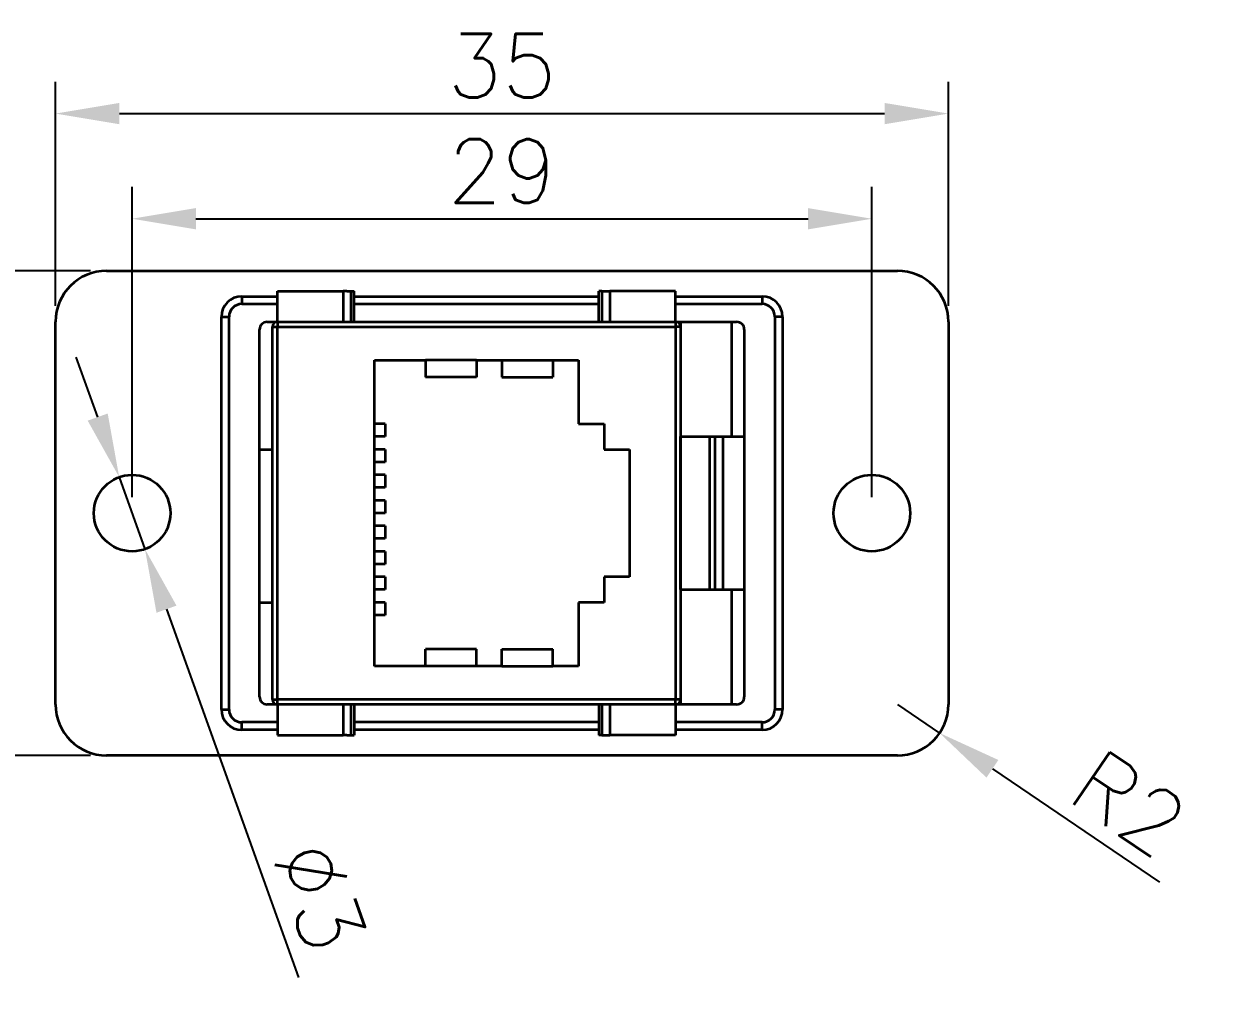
# Model space of a CAD drawing. Header units: millimetres. Extents: x -70 to 70, y -99 to 99.
# Drawn here: x -41.24 to 5.66, y -1.66 to 36.66 of the extents above; entities that cross this region are included whole.
import ezdxf

# ---------------------------------------------------------------- set-up
doc = ezdxf.new("R2010")
doc.units = ezdxf.units.MM
doc.header["$PDSIZE"] = -5
doc.layers.add('尺寸线层', color=3, linetype='Continuous', lineweight=18)
doc.layers.add('粗实线层', color=7, linetype='Continuous', lineweight=35)
doc.styles.get("Standard").update_dxf_attribs({"font": 'txt.shx'})
doc.dimstyles.get("Standard").update_dxf_attribs({"dimtxt": 0.18, "dimasz": 0.18, "dimexe": 0.18, "dimexo": 0.0625, "dimgap": 0.09, "dimtad": 0, "dimtih": 1, "dimtoh": 1, "dimdec": 4, "dimzin": 0, "dimdsep": 46, "dimtxsty": 'Standard', "dimcen": 0.09, "dimdle": 0.36, "dimadec": 0, "dimazin": 0, "dimtfac": 1, "dimtdec": 4, "dimtofl": 0, "dimtmove": 0, "dimatfit": 3, "dimfxl": 1, "dimtolj": 1, "dimarcsym": 0})

# ---------------------------------------------------------------- blocks, each defined once
blk = doc.blocks.new('*X6')
at = {"layer": 'Defpoints', "color": 0, "transparency": 16777216}
for p in [(-4.995, 33.14), (-39.995, 24.974), (-4.995, 24.974)]:
    blk.add_point(p, dxfattribs=at)
at = {"layer": '尺寸线层', "color": 0, "linetype": 'Continuous', "lineweight": -2, "transparency": 16777216}
for p, q in [((-39.995, 25.599), (-39.995, 34.39)), ((-4.995, 25.599), (-4.995, 34.39)), ((-37.495, 33.14), (-7.495, 33.14))]:
    blk.add_line(p, q, dxfattribs=at)
at = {"layer": '尺寸线层', "color": 0, "transparency": 16777216}
for points in [[(-37.495, 33.556), (-37.495, 32.723), (-39.995, 33.14)], [(-7.495, 33.556), (-7.495, 32.723), (-4.995, 33.14)]]:
    blk.add_solid(points, dxfattribs=at)
at = {"layer": '尺寸线层', "color": 0, "transparency": 16777216, "insert": (-22.495, 35.015), "char_height": 2.5, "width": 5.35714, "attachment_point": 5, "bg_fill": 3, "box_fill_scale": 1.1, "bg_fill_color": 256, "bg_fill_true_color": 13158600, "bg_fill_transparency": 0}
blk.add_mtext('\\A1;35', dxfattribs=at)
blk = doc.blocks.new('*X7')
at = {"layer": 'Defpoints', "color": 0, "transparency": 16777216}
for p in [(-37.995, 26.974), (-43.19, 7.974), (-37.995, 7.974)]:
    blk.add_point(p, dxfattribs=at)
at = {"layer": '尺寸线层', "color": 0, "linetype": 'Continuous', "lineweight": -2, "transparency": 16777216}
for p, q in [((-38.62, 26.974), (-44.44, 26.974)), ((-43.19, 24.474), (-43.19, 10.474)), ((-38.62, 7.974), (-44.44, 7.974))]:
    blk.add_line(p, q, dxfattribs=at)
at = {"layer": '尺寸线层', "color": 0, "transparency": 16777216}
for points in [[(-43.607, 24.474), (-42.773, 24.474), (-43.19, 26.974)], [(-43.607, 10.474), (-42.773, 10.474), (-43.19, 7.974)]]:
    blk.add_solid(points, dxfattribs=at)
at = {"layer": '尺寸线层', "color": 0, "transparency": 16777216, "insert": (-45.065, 17.474), "char_height": 2.5, "width": 5, "attachment_point": 5, "rotation": 90, "bg_fill": 3, "box_fill_scale": 1.1, "bg_fill_color": 256, "bg_fill_true_color": 13158600, "bg_fill_transparency": 0}
blk.add_mtext('\\A1;19', dxfattribs=at)
blk = doc.blocks.new('*X8')
at = {"layer": 'Defpoints', "color": 0, "transparency": 16777216}
for p in [(-37.501, 18.886), (-36.49, 16.062)]:
    blk.add_point(p, dxfattribs=at)
at = {"layer": '尺寸线层', "color": 0, "linetype": 'Continuous', "lineweight": -2, "transparency": 16777216}
for p, q in [((-38.344, 21.24), (-39.186, 23.594)), ((-37.501, 18.886), (-36.49, 16.062)), ((-35.647, 13.708), (-30.476, -0.735))]:
    blk.add_line(p, q, dxfattribs=at)
at = {"layer": '尺寸线层', "color": 0, "transparency": 16777216}
for points in [[(-37.951, 21.38), (-38.736, 21.1), (-37.501, 18.886)], [(-35.255, 13.849), (-36.039, 13.568), (-36.49, 16.062)]]:
    blk.add_solid(points, dxfattribs=at)
at = {"layer": '尺寸线层', "color": 0, "transparency": 16777216, "insert": (-29.623, 2.447), "char_height": 2.5, "width": 7.14286, "attachment_point": 5, "rotation": 289.6995, "bg_fill": 3, "box_fill_scale": 1.1, "bg_fill_color": 256, "bg_fill_true_color": 13158600, "bg_fill_transparency": 0}
blk.add_mtext('\\A1;%%C3', dxfattribs=at)
blk = doc.blocks.new('*X9')
at = {"layer": 'Defpoints', "color": 0, "transparency": 16777216}
for p in [(-7.995, 29.017), (-36.995, 17.474), (-7.995, 17.474)]:
    blk.add_point(p, dxfattribs=at)
at = {"layer": '尺寸线层', "color": 0, "linetype": 'Continuous', "lineweight": -2, "transparency": 16777216}
for p, q in [((-36.995, 18.099), (-36.995, 30.267)), ((-7.995, 18.099), (-7.995, 30.267)), ((-34.495, 29.017), (-10.495, 29.017))]:
    blk.add_line(p, q, dxfattribs=at)
at = {"layer": '尺寸线层', "color": 0, "transparency": 16777216}
for points in [[(-34.495, 29.434), (-34.495, 28.6), (-36.995, 29.017)], [(-10.495, 29.434), (-10.495, 28.6), (-7.995, 29.017)]]:
    blk.add_solid(points, dxfattribs=at)
at = {"layer": '尺寸线层', "color": 0, "transparency": 16777216, "insert": (-22.495, 30.892), "char_height": 2.5, "width": 6.07143, "attachment_point": 5, "bg_fill": 3, "box_fill_scale": 1.1, "bg_fill_color": 256, "bg_fill_true_color": 13158600, "bg_fill_transparency": 0}
blk.add_mtext('\\A1;29', dxfattribs=at)
blk = doc.blocks.new('*X10')
at = {"layer": 'Defpoints', "color": 0, "transparency": 16777216}
for p in [(-6.995, 9.974), (-5.339, 8.853)]:
    blk.add_point(p, dxfattribs=at)
at = {"layer": '尺寸线层', "color": 0, "linetype": 'Continuous', "lineweight": -2, "transparency": 16777216}
for p, q in [((-6.995, 9.974), (-5.339, 8.853)), ((-3.27, 7.451), (3.285, 3.011))]:
    blk.add_line(p, q, dxfattribs=at)
at = {"layer": '尺寸线层', "color": 0, "transparency": 16777216}
blk.add_solid([(-3.036, 7.796), (-3.503, 7.106), (-5.339, 8.853)], dxfattribs=at)
at = {"layer": '尺寸线层', "color": 0, "transparency": 16777216, "insert": (2.094, 6.082), "char_height": 2.5, "width": 6.07143, "attachment_point": 5, "rotation": 325.8898, "bg_fill": 3, "box_fill_scale": 1.1, "bg_fill_color": 256, "bg_fill_true_color": 13158600, "bg_fill_transparency": 0}
blk.add_mtext('\\A1;R2', dxfattribs=at)

msp = doc.modelspace()

# ---------------------------------------------------------------- linework, layer by layer
at = {"layer": '粗实线层', "color": 7, "lineweight": 35, "ltscale": 0.3575}
for p, q in [((-37.995, 26.974), (-6.995, 26.974)), ((-32.695, 25.974), (-31.295, 25.974)), ((-32.695, 25.974), (-32.695, 25.674)), ((-31.295, 24.974), (-31.295, 26.174)), ((-31.295, 26.174), (-28.723, 26.174)), ((-28.572, 26.174), (-28.723, 26.174)), ((-28.723, 26.174), (-28.723, 24.974)), ((-28.572, 26.174), (-28.415, 26.174)), ((-28.415, 26.174), (-28.295, 26.174)), ((-28.415, 26.174), (-28.415, 24.974)), ((-28.295, 24.974), (-28.295, 26.174)), ((-28.295, 25.974), (-18.695, 25.974)), ((-18.695, 24.974), (-18.695, 26.174)), ((-18.575, 26.174), (-18.695, 26.174)), ((-18.575, 26.174), (-18.575, 24.974)), ((-18.575, 26.174), (-18.419, 26.174)), ((-18.419, 26.174), (-18.268, 26.174)), ((-18.268, 26.174), (-18.268, 24.974)), ((-15.695, 26.174), (-18.268, 26.174)), ((-15.695, 24.974), (-15.695, 26.174)), ((-15.695, 25.974), (-12.295, 25.974)), ((-12.295, 25.974), (-12.295, 25.674)), ((-32.695, 25.674), (-31.295, 25.674)), ((-28.295, 25.674), (-18.695, 25.674)), ((-15.695, 25.674), (-12.295, 25.674)), ((-39.995, 9.974), (-39.995, 24.974)), ((-33.495, 9.774), (-33.495, 25.174)), ((-33.495, 25.174), (-33.195, 25.174)), ((-33.195, 9.774), (-33.195, 25.174)), ((-31.695, 24.974), (-31.295, 24.974)), ((-31.295, 24.974), (-31.295, 24.774)), ((-31.295, 24.974), (-15.695, 24.974)), ((-28.295, 24.974), (-18.695, 24.974)), ((-15.695, 24.974), (-13.295, 24.974)), ((-15.695, 24.974), (-15.695, 24.774)), ((-15.495, 24.974), (-15.495, 20.474)), ((-13.495, 24.974), (-13.495, 20.474)), ((-11.795, 25.174), (-11.795, 9.774)), ((-11.495, 25.174), (-11.795, 25.174)), ((-11.495, 25.174), (-11.495, 9.774)), ((-4.995, 24.974), (-4.995, 9.974)), ((-31.995, 10.274), (-31.995, 24.674)), ((-31.495, 10.174), (-31.495, 24.774)), ((-31.495, 24.774), (-31.295, 24.774)), ((-31.295, 24.774), (-15.695, 24.774)), ((-31.295, 10.174), (-31.295, 24.774)), ((-15.495, 24.774), (-15.695, 24.774)), ((-15.695, 24.774), (-15.695, 10.174)), ((-15.495, 24.774), (-15.495, 10.174)), ((-12.995, 24.674), (-12.995, 10.274)), ((-27.495, 11.474), (-27.495, 23.474)), ((-27.495, 23.474), (-25.495, 23.474)), ((-23.495, 23.474), (-25.495, 23.474)), ((-25.495, 23.474), (-25.495, 22.802)), ((-23.495, 23.474), (-22.495, 23.474)), ((-23.495, 23.474), (-23.495, 22.802)), ((-22.495, 23.474), (-20.495, 23.474)), ((-22.495, 23.474), (-22.495, 22.802)), ((-20.495, 23.474), (-19.495, 23.474)), ((-20.495, 23.474), (-20.495, 22.802)), ((-19.495, 23.474), (-19.495, 20.974)), ((-23.495, 22.802), (-25.495, 22.802)), ((-22.495, 22.802), (-20.495, 22.802)), ((-27.076, 20.974), (-27.495, 20.974)), ((-27.076, 20.974), (-27.076, 20.474)), ((-19.495, 20.974), (-18.495, 20.974)), ((-18.495, 20.974), (-18.495, 19.974)), ((-27.076, 20.474), (-27.495, 20.474)), ((-15.495, 14.474), (-15.495, 20.474)), ((-15.495, 20.474), (-14.366, 20.474)), ((-14.366, 20.474), (-14.15, 20.474)), ((-14.366, 20.474), (-14.366, 14.474)), ((-14.15, 20.474), (-13.843, 20.474)), ((-14.15, 20.474), (-14.15, 14.474)), ((-13.843, 20.474), (-12.995, 20.474)), ((-13.843, 20.474), (-13.843, 14.474)), ((-31.995, 19.974), (-31.495, 19.974)), ((-27.076, 19.974), (-27.495, 19.974)), ((-27.076, 19.974), (-27.076, 19.474)), ((-18.495, 19.974), (-17.495, 19.974)), ((-17.495, 19.974), (-17.495, 14.974)), ((-27.076, 19.474), (-27.495, 19.474)), ((-27.076, 18.974), (-27.495, 18.974)), ((-27.076, 18.974), (-27.076, 18.474)), ((-27.076, 18.474), (-27.495, 18.474)), ((-27.076, 17.974), (-27.495, 17.974)), ((-27.076, 17.974), (-27.076, 17.474)), ((-27.076, 17.474), (-27.495, 17.474)), ((-27.076, 16.974), (-27.495, 16.974)), ((-27.076, 16.974), (-27.076, 16.474)), ((-27.076, 16.474), (-27.495, 16.474)), ((-27.076, 15.974), (-27.495, 15.974)), ((-27.076, 15.974), (-27.076, 15.474)), ((-27.076, 15.474), (-27.495, 15.474)), ((-27.076, 14.974), (-27.495, 14.974)), ((-27.076, 14.974), (-27.076, 14.474)), ((-17.495, 14.974), (-18.495, 14.974)), ((-18.495, 14.974), (-18.495, 13.974)), ((-27.076, 14.474), (-27.495, 14.474)), ((-15.495, 14.474), (-15.495, 9.974)), ((-15.495, 14.474), (-14.366, 14.474)), ((-14.366, 14.474), (-14.15, 14.474)), ((-14.15, 14.474), (-13.843, 14.474)), ((-13.843, 14.474), (-12.995, 14.474)), ((-13.495, 14.474), (-13.495, 9.974)), ((-31.995, 13.974), (-31.495, 13.974)), ((-27.076, 13.974), (-27.495, 13.974)), ((-27.076, 13.974), (-27.076, 13.474)), ((-18.495, 13.974), (-19.495, 13.974)), ((-19.495, 13.974), (-19.495, 11.474)), ((-27.076, 13.474), (-27.495, 13.474)), ((-23.495, 12.146), (-25.495, 12.146)), ((-25.495, 11.474), (-25.495, 12.146)), ((-23.495, 11.474), (-23.495, 12.146)), ((-22.495, 12.146), (-20.495, 12.146)), ((-22.495, 11.474), (-22.495, 12.146)), ((-20.495, 11.474), (-20.495, 12.146)), ((-25.495, 11.474), (-27.495, 11.474)), ((-23.495, 11.474), (-25.495, 11.474)), ((-22.495, 11.474), (-23.495, 11.474)), ((-22.495, 11.474), (-20.495, 11.474)), ((-19.495, 11.474), (-20.495, 11.474)), ((-31.298, 9.974), (-31.695, 9.974)), ((-31.495, 10.174), (-31.295, 10.174)), ((-15.695, 10.174), (-31.295, 10.174)), ((-31.295, 9.974), (-31.295, 10.174)), ((-31.295, 9.974), (-31.295, 8.774)), ((-15.695, 9.974), (-31.295, 9.974)), ((-28.723, 9.974), (-28.723, 8.774)), ((-28.415, 9.974), (-28.415, 8.774)), ((-28.295, 9.974), (-28.295, 8.774)), ((-18.695, 9.974), (-18.695, 8.774)), ((-18.575, 9.974), (-18.575, 8.774)), ((-18.268, 9.974), (-18.268, 8.774)), ((-15.495, 10.174), (-15.695, 10.174)), ((-15.695, 9.974), (-15.695, 10.174)), ((-15.695, 9.974), (-15.695, 8.774)), ((-13.295, 9.974), (-15.693, 9.974)), ((-33.495, 9.774), (-33.195, 9.774)), ((-11.495, 9.774), (-11.795, 9.774)), ((-31.295, 9.274), (-32.695, 9.274)), ((-32.695, 8.974), (-32.695, 9.274)), ((-31.295, 8.974), (-32.695, 8.974)), ((-18.695, 9.274), (-28.295, 9.274)), ((-18.695, 8.974), (-28.295, 8.974)), ((-12.295, 9.274), (-15.695, 9.274)), ((-12.295, 8.974), (-15.695, 8.974)), ((-12.295, 8.974), (-12.295, 9.274)), ((-31.295, 8.774), (-28.723, 8.774)), ((-28.572, 8.774), (-28.723, 8.774)), ((-28.572, 8.774), (-28.415, 8.774)), ((-28.415, 8.774), (-28.295, 8.774)), ((-18.575, 8.774), (-18.695, 8.774)), ((-18.575, 8.774), (-18.419, 8.774)), ((-18.419, 8.774), (-18.268, 8.774)), ((-15.695, 8.774), (-18.268, 8.774)), ((-6.995, 7.974), (-37.995, 7.974))]:
    msp.add_line(p, q, dxfattribs=at)
for centre in [(-36.995, 17.474), (-7.995, 17.474)]:
    msp.add_circle(centre, 1.5, dxfattribs=at)
for centre, radius, start, end in [((-37.995, 24.974), 2, 90, 180), ((-6.995, 24.974), 2, 360, 90), ((-32.695, 25.174), 0.8, 90, 180), ((-12.295, 25.174), 0.8, 360, 90), ((-32.695, 25.174), 0.5, 90, 180), ((-12.295, 25.174), 0.5, 360, 90), ((-31.695, 24.674), 0.3, 90, 180), ((-31.295, 24.774), 0.2, 90, 180), ((-15.695, 24.774), 0.2, 360, 90), ((-13.295, 24.674), 0.3, 360, 90), ((-37.995, 9.974), 2, 180, 270), ((-31.695, 10.274), 0.3, 180, 270), ((-31.295, 10.174), 0.2, 180, 270), ((-15.695, 10.174), 0.2, 270, 0), ((-13.295, 10.274), 0.3, 270, 0), ((-6.995, 9.974), 2, 270, 0), ((-32.695, 9.774), 0.8, 180, 270), ((-32.695, 9.774), 0.5, 180, 270), ((-12.295, 9.774), 0.5, 270, 0), ((-12.295, 9.774), 0.8, 270, 0)]:
    msp.add_arc(centre, radius, start, end, dxfattribs=at)

# ---------------------------------------------------------------- next in the draw order: dimensions: what is measured, and where the dimension line sits
at = {"layer": '尺寸线层', "color": 7}
dim = msp.add_linear_dim(base=(-4.995, 33.14), p1=(-39.995, 24.974), p2=(-4.995, 24.974), angle=180, dimstyle='Standard', override={"dimtxt": 2.5, "dimasz": 2.5, "dimexe": 1.25, "dimexo": 0.625, "dimgap": 0.625, "dimtad": 1, "dimtih": 0, "dimtoh": 0, "dimdec": 2, "dimzin": 8, "dimdsep": 44, "dimsah": 1, "dimdle": 5, "dimtdec": 2, "dimtofl": 1, "dimatfit": 0, "dimtfill": 1, "dimtzin": 8}, dxfattribs=at)
dim.commit()
dim.dimension.update_dxf_attribs({"geometry": '*X6', "text_midpoint": (-22.495, 35.015)})
dim = msp.add_radius_dim(center=(-6.995, 9.974), mpoint=(-5.339, 8.853), dimstyle='Standard', override={"dimtxt": 2.5, "dimasz": 2.5, "dimexe": 1.25, "dimexo": 0.625, "dimgap": 0.625, "dimtad": 1, "dimtih": 0, "dimtoh": 0, "dimdec": 2, "dimzin": 8, "dimdsep": 44, "dimpost": 'R<>', "dimsah": 1, "dimdle": 5, "dimtdec": 2, "dimtofl": 1, "dimatfit": 0, "dimtfill": 1, "dimtzin": 8}, dxfattribs=at)
dim.commit()
dim.dimension.update_dxf_attribs({"geometry": '*X10', "text_midpoint": (2.094, 6.082)})

# ---------------------------------------------------------------- next in the draw order: dimensions: what is measured, and where the dimension line sits
dim = msp.add_linear_dim(base=(-43.19, 7.974), p1=(-37.995, 26.974), p2=(-37.995, 7.974), angle=90, dimstyle='Standard', override={"dimtxt": 2.5, "dimasz": 2.5, "dimexe": 1.25, "dimexo": 0.625, "dimgap": 0.625, "dimtad": 1, "dimtih": 0, "dimtoh": 0, "dimdec": 2, "dimzin": 8, "dimdsep": 44, "dimsah": 1, "dimdle": 5, "dimtdec": 2, "dimtofl": 1, "dimatfit": 0, "dimtfill": 1, "dimtzin": 8}, dxfattribs=at)
dim.commit()
dim.dimension.update_dxf_attribs({"geometry": '*X7', "text_midpoint": (-45.065, 17.474)})

# ---------------------------------------------------------------- next in the draw order: dimensions: what is measured, and where the dimension line sits
dim = msp.add_diameter_dim_2p(p1=(-37.501, 18.886), p2=(-36.49, 16.062), dimstyle='Standard', override={"dimtxt": 2.5, "dimasz": 2.5, "dimexe": 1.25, "dimexo": 0.625, "dimgap": 0.625, "dimtad": 1, "dimtih": 0, "dimtoh": 0, "dimdec": 2, "dimzin": 8, "dimdsep": 44, "dimpost": '%%C<>', "dimsah": 1, "dimdle": 5, "dimtdec": 2, "dimtofl": 1, "dimatfit": 0, "dimtfill": 1}, dxfattribs=at)
dim.commit()
dim.dimension.update_dxf_attribs({"geometry": '*X8', "text_midpoint": (-31.389, 1.815), "dimtype": 163})

# ---------------------------------------------------------------- next in the draw order: dimensions: what is measured, and where the dimension line sits
dim = msp.add_linear_dim(base=(-7.995, 29.017), p1=(-36.995, 17.474), p2=(-7.995, 17.474), dimstyle='Standard', override={"dimtxt": 2.5, "dimasz": 2.5, "dimexe": 1.25, "dimexo": 0.625, "dimgap": 0.625, "dimtad": 1, "dimtih": 0, "dimtoh": 0, "dimdec": 2, "dimzin": 8, "dimdsep": 44, "dimsah": 1, "dimdle": 5, "dimtdec": 2, "dimtofl": 1, "dimatfit": 0, "dimtfill": 1, "dimtzin": 8}, dxfattribs=at)
dim.commit()
dim.dimension.update_dxf_attribs({"geometry": '*X9', "text_midpoint": (-22.495, 30.892)})

doc.saveas('drawing.dxf')
